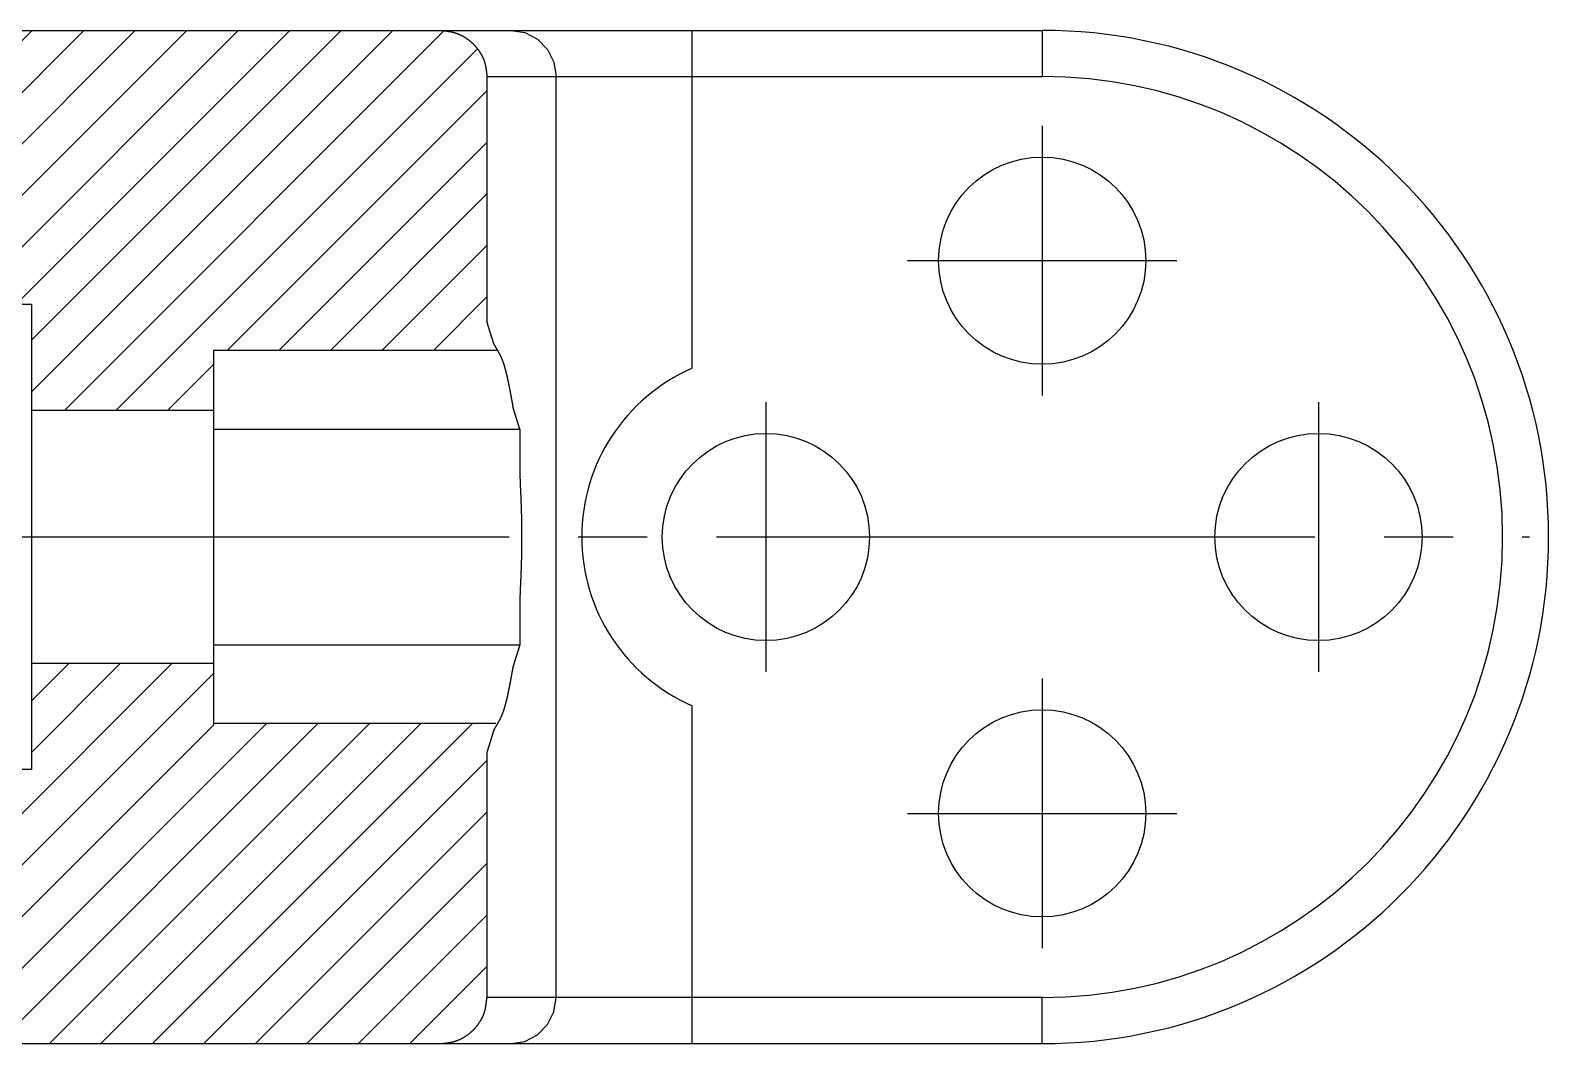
# Model space of a CAD drawing. Extents: x -21 to 142, y 71 to 261.
# Drawn here: x 101.56 to 134.54, y 211.1 to 233.1 of the extents above; entities that cross this region are included whole.
import ezdxf

# ---------------------------------------------------------------- set-up
doc = ezdxf.new("R2010")
doc.units = 0
doc.linetypes.add('CENTER', pattern=[17.5, 13, -1.5, 1.5, -1.5])
doc.layers.get('0').update_dxf_attribs({"linetype": 'CONTINUOUS'})
doc.layers.add('CENTER', color=1, linetype='CENTER')

msp = doc.modelspace()

# ---------------------------------------------------------------- linework, layer by layer
at = {"color": 3, "linetype": 'CONTINUOUS'}
for p, q in [((101.606, 233.102), (99.539, 231.035)), ((102.724, 233.102), (99.539, 229.916)), ((103.843, 233.102), (99.539, 228.798)), ((104.961, 233.102), (99.539, 227.679)), ((106.08, 233.102), (100.13, 227.152)), ((107.199, 233.102), (101.249, 227.152)), ((108.317, 233.102), (101.589, 226.373)), ((109.436, 233.102), (101.589, 225.255)), ((110.542, 233.089), (102.304, 224.852)), ((111.272, 232.701), (103.423, 224.852)), ((111.478, 231.789), (105.841, 226.152)), ((111.478, 230.67), (106.96, 226.152)), ((111.478, 229.551), (108.079, 226.152)), ((111.478, 228.433), (109.197, 226.152)), ((111.478, 227.314), (110.316, 226.152)), ((105.539, 225.849), (104.541, 224.852)), ((104.634, 219.352), (99.539, 214.256)), ((102.397, 219.352), (101.589, 218.543)), ((103.516, 219.352), (101.589, 217.425)), ((105.539, 219.138), (99.539, 213.138)), ((105.539, 218.019), (99.539, 212.019)), ((106.69, 218.052), (99.74, 211.102)), ((107.809, 218.052), (100.859, 211.102)), ((108.927, 218.052), (101.977, 211.102)), ((110.046, 218.052), (103.096, 211.102)), ((111.164, 218.052), (104.214, 211.102)), ((111.478, 217.247), (105.333, 211.102)), ((111.478, 216.129), (106.452, 211.102)), ((111.478, 215.01), (107.57, 211.102)), ((111.478, 213.891), (108.689, 211.102)), ((111.478, 212.773), (109.807, 211.102))]:
    msp.add_line(p, q, dxfattribs=at)
at = {"color": 7, "linetype": 'CONTINUOUS'}
for p, q in [((99.539, 233.102), (123.539, 233.102)), ((115.935, 225.766), (115.935, 233.102)), ((123.539, 233.102), (123.539, 232.102)), ((111.478, 232.102), (123.539, 232.102)), ((111.478, 232.102), (111.478, 226.778)), ((112.981, 212.102), (112.981, 232.102)), ((101.589, 227.152), (99.539, 227.152)), ((101.589, 227.152), (101.589, 217.052)), ((111.626, 226.294), (111.478, 226.778)), ((105.539, 226.152), (105.539, 218.019)), ((111.711, 226.152), (105.539, 226.152)), ((112.192, 224.44), (112.044, 224.925)), ((105.539, 224.852), (101.589, 224.852)), ((105.539, 224.44), (112.192, 224.44)), ((112.192, 224.44), (112.192, 223.471)), ((112.192, 220.733), (112.192, 219.764)), ((105.539, 219.764), (112.192, 219.764)), ((112.192, 219.764), (112.044, 219.279)), ((105.539, 219.352), (101.589, 219.352)), ((115.935, 211.102), (115.935, 218.437)), ((111.67, 218.052), (105.539, 218.052)), ((111.626, 217.91), (111.478, 217.425)), ((111.478, 217.425), (111.478, 212.102)), ((101.589, 217.052), (99.539, 217.052)), ((123.539, 212.102), (111.478, 212.102)), ((123.539, 211.102), (123.539, 212.102)), ((99.539, 211.102), (123.539, 211.102))]:
    msp.add_line(p, q, dxfattribs=at)
for points in [[(111.996, 233.102), (112.3, 233.053), (112.575, 232.911), (112.793, 232.69), (112.932, 232.411), (112.981, 232.102)], [(111.996, 211.102), (112.3, 211.151), (112.575, 211.293), (112.793, 211.514), (112.932, 211.793), (112.981, 212.102)]]:
    msp.add_lwpolyline(points, dxfattribs=at)
at = {"color": 7}
for points in [[(110.463, 233.102, 0), (110.469, 233.101, 0), (110.475, 233.101, 0), (110.481, 233.1, 0), (110.488, 233.1, 0), (110.494, 233.099, 0), (110.5, 233.099, 0), (110.506, 233.098, 0), (110.512, 233.097, 0), (110.519, 233.097, 0), (110.525, 233.096, 0), (110.531, 233.096, 0), (110.537, 233.095, 0), (110.543, 233.094, 0), (110.55, 233.094, 0), (110.556, 233.093, 0), (110.562, 233.092, 0), (110.568, 233.092, 0), (110.574, 233.091, 0), (110.58, 233.09, 0), (110.587, 233.089, 0), (110.593, 233.089, 0), (110.599, 233.088, 0), (110.605, 233.087, 0), (110.611, 233.086, 0), (110.617, 233.086, 0), (110.623, 233.085, 0), (110.63, 233.084, 0), (110.636, 233.083, 0), (110.642, 233.082, 0), (110.648, 233.081, 0), (110.654, 233.08, 0), (110.66, 233.079, 0), (110.666, 233.078, 0), (110.672, 233.077, 0), (110.678, 233.076, 0), (110.684, 233.075, 0), (110.69, 233.074, 0), (110.697, 233.072, 0), (110.703, 233.071, 0), (110.709, 233.07, 0), (110.715, 233.069, 0), (110.721, 233.067, 0), (110.727, 233.066, 0), (110.733, 233.065, 0), (110.739, 233.063, 0), (110.745, 233.062, 0), (110.751, 233.06, 0), (110.757, 233.059, 0), (110.762, 233.057, 0), (110.768, 233.055, 0), (110.774, 233.054, 0), (110.78, 233.052, 0), (110.786, 233.05, 0), (110.792, 233.048, 0), (110.798, 233.046, 0), (110.804, 233.044, 0), (110.81, 233.042, 0), (110.816, 233.04, 0), (110.821, 233.038, 0), (110.827, 233.036, 0), (110.833, 233.034, 0), (110.839, 233.032, 0), (110.845, 233.03, 0), (110.85, 233.027, 0), (110.856, 233.025, 0), (110.862, 233.023, 0), (110.867, 233.02, 0), (110.873, 233.018, 0), (110.879, 233.015, 0), (110.885, 233.013, 0), (110.89, 233.01, 0), (110.896, 233.008, 0), (110.901, 233.005, 0), (110.907, 233.002, 0), (110.913, 233, 0), (110.918, 232.997, 0), (110.924, 232.994, 0), (110.929, 232.991, 0), (110.935, 232.988, 0), (110.94, 232.986, 0), (110.946, 232.983, 0), (110.951, 232.98, 0), (110.957, 232.977, 0), (110.962, 232.974, 0), (110.968, 232.971, 0), (110.973, 232.967, 0), (110.978, 232.964, 0), (110.984, 232.961, 0), (110.989, 232.958, 0), (110.994, 232.955, 0), (111, 232.951, 0), (111.005, 232.948, 0), (111.01, 232.945, 0), (111.015, 232.941, 0), (111.021, 232.938, 0), (111.026, 232.934, 0), (111.031, 232.931, 0), (111.036, 232.927, 0), (111.041, 232.924, 0), (111.046, 232.92, 0), (111.052, 232.917, 0), (111.057, 232.913, 0), (111.062, 232.909, 0), (111.067, 232.906, 0), (111.072, 232.902, 0), (111.077, 232.898, 0), (111.082, 232.895, 0), (111.086, 232.891, 0), (111.091, 232.887, 0), (111.096, 232.883, 0), (111.101, 232.879, 0), (111.106, 232.875, 0), (111.111, 232.871, 0), (111.116, 232.867, 0), (111.12, 232.863, 0), (111.125, 232.859, 0), (111.13, 232.855, 0), (111.134, 232.851, 0), (111.139, 232.847, 0), (111.144, 232.843, 0), (111.148, 232.839, 0), (111.153, 232.835, 0), (111.157, 232.831, 0), (111.162, 232.826, 0), (111.166, 232.822, 0), (111.171, 232.818, 0), (111.175, 232.814, 0), (111.18, 232.809, 0), (111.184, 232.805, 0), (111.189, 232.8, 0), (111.193, 232.796, 0), (111.197, 232.792, 0), (111.202, 232.787, 0), (111.206, 232.783, 0), (111.21, 232.778, 0), (111.214, 232.774, 0), (111.219, 232.769, 0), (111.223, 232.764, 0), (111.227, 232.76, 0), (111.231, 232.755, 0), (111.235, 232.751, 0), (111.239, 232.746, 0), (111.243, 232.741, 0), (111.247, 232.736, 0), (111.251, 232.732, 0), (111.255, 232.727, 0), (111.259, 232.722, 0), (111.263, 232.717, 0), (111.267, 232.712, 0), (111.271, 232.707, 0), (111.274, 232.703, 0), (111.278, 232.698, 0), (111.282, 232.693, 0), (111.286, 232.688, 0), (111.289, 232.683, 0), (111.293, 232.678, 0), (111.297, 232.673, 0), (111.3, 232.668, 0), (111.304, 232.662, 0), (111.307, 232.657, 0), (111.311, 232.652, 0), (111.314, 232.647, 0), (111.318, 232.642, 0), (111.321, 232.637, 0), (111.325, 232.631, 0), (111.328, 232.626, 0), (111.331, 232.621, 0), (111.335, 232.616, 0), (111.338, 232.61, 0), (111.341, 232.605, 0), (111.344, 232.6, 0), (111.348, 232.594, 0), (111.351, 232.589, 0), (111.354, 232.583, 0), (111.357, 232.578, 0), (111.36, 232.572, 0), (111.363, 232.567, 0), (111.366, 232.562, 0), (111.369, 232.556, 0), (111.372, 232.55, 0), (111.374, 232.545, 0), (111.377, 232.539, 0), (111.38, 232.534, 0), (111.383, 232.528, 0), (111.385, 232.523, 0), (111.388, 232.517, 0), (111.39, 232.511, 0), (111.393, 232.506, 0), (111.396, 232.5, 0), (111.398, 232.494, 0), (111.4, 232.489, 0), (111.403, 232.483, 0), (111.405, 232.477, 0), (111.407, 232.471, 0), (111.41, 232.466, 0), (111.412, 232.46, 0), (111.414, 232.454, 0), (111.416, 232.448, 0), (111.418, 232.442, 0), (111.42, 232.437, 0), (111.422, 232.431, 0), (111.424, 232.425, 0), (111.426, 232.419, 0), (111.428, 232.413, 0), (111.43, 232.407, 0), (111.431, 232.401, 0), (111.433, 232.395, 0), (111.435, 232.389, 0), (111.436, 232.383, 0), (111.438, 232.378, 0), (111.439, 232.372, 0), (111.441, 232.366, 0), (111.442, 232.36, 0), (111.444, 232.354, 0), (111.445, 232.348, 0), (111.446, 232.342, 0), (111.448, 232.336, 0), (111.449, 232.33, 0), (111.45, 232.323, 0), (111.451, 232.317, 0), (111.452, 232.311, 0), (111.454, 232.305, 0), (111.455, 232.299, 0), (111.456, 232.293, 0), (111.457, 232.287, 0), (111.458, 232.281, 0), (111.459, 232.275, 0), (111.46, 232.269, 0), (111.46, 232.263, 0), (111.461, 232.256, 0), (111.462, 232.25, 0), (111.463, 232.244, 0), (111.464, 232.238, 0), (111.465, 232.232, 0), (111.465, 232.226, 0), (111.466, 232.22, 0), (111.467, 232.213, 0), (111.468, 232.207, 0), (111.468, 232.201, 0), (111.469, 232.195, 0), (111.47, 232.189, 0), (111.47, 232.183, 0), (111.471, 232.176, 0), (111.472, 232.17, 0), (111.472, 232.164, 0), (111.473, 232.158, 0), (111.474, 232.152, 0), (111.474, 232.145, 0), (111.475, 232.139, 0), (111.475, 232.133, 0), (111.476, 232.127, 0), (111.476, 232.121, 0), (111.477, 232.114, 0), (111.478, 232.108, 0), (111.478, 232.102, 0)], [(111.626, 226.294, 0), (111.63, 226.287, 0), (111.634, 226.281, 0), (111.638, 226.274, 0), (111.642, 226.268, 0), (111.646, 226.261, 0), (111.65, 226.255, 0), (111.654, 226.248, 0), (111.658, 226.242, 0), (111.662, 226.235, 0), (111.666, 226.229, 0), (111.669, 226.222, 0), (111.673, 226.216, 0), (111.677, 226.209, 0), (111.681, 226.203, 0), (111.685, 226.196, 0), (111.689, 226.19, 0), (111.693, 226.183, 0), (111.696, 226.177, 0), (111.7, 226.17, 0), (111.704, 226.164, 0), (111.708, 226.157, 0), (111.712, 226.151, 0), (111.715, 226.144, 0), (111.719, 226.137, 0), (111.723, 226.131, 0), (111.726, 226.124, 0), (111.73, 226.118, 0), (111.733, 226.111, 0), (111.737, 226.104, 0), (111.741, 226.098, 0), (111.744, 226.091, 0), (111.748, 226.084, 0), (111.751, 226.078, 0), (111.755, 226.071, 0), (111.758, 226.064, 0), (111.761, 226.057, 0), (111.765, 226.051, 0), (111.768, 226.044, 0), (111.771, 226.037, 0), (111.774, 226.03, 0), (111.778, 226.024, 0), (111.781, 226.017, 0), (111.784, 226.01, 0), (111.787, 226.003, 0), (111.79, 225.996, 0), (111.793, 225.989, 0), (111.796, 225.982, 0), (111.799, 225.975, 0), (111.802, 225.969, 0), (111.805, 225.962, 0), (111.807, 225.955, 0), (111.81, 225.948, 0), (111.813, 225.941, 0), (111.816, 225.934, 0), (111.818, 225.927, 0), (111.821, 225.919, 0), (111.824, 225.912, 0), (111.826, 225.905, 0), (111.829, 225.898, 0), (111.831, 225.891, 0), (111.834, 225.884, 0), (111.836, 225.877, 0), (111.839, 225.87, 0), (111.841, 225.863, 0), (111.844, 225.855, 0), (111.846, 225.848, 0), (111.848, 225.841, 0), (111.851, 225.834, 0), (111.853, 225.827, 0), (111.855, 225.819, 0), (111.857, 225.812, 0), (111.859, 225.805, 0), (111.862, 225.798, 0), (111.864, 225.791, 0), (111.866, 225.783, 0), (111.868, 225.776, 0), (111.87, 225.769, 0), (111.872, 225.761, 0), (111.874, 225.754, 0), (111.876, 225.747, 0), (111.878, 225.739, 0), (111.88, 225.732, 0), (111.882, 225.725, 0), (111.884, 225.718, 0), (111.886, 225.71, 0), (111.888, 225.703, 0), (111.89, 225.695, 0), (111.892, 225.688, 0), (111.893, 225.681, 0), (111.895, 225.673, 0), (111.897, 225.666, 0), (111.899, 225.659, 0), (111.901, 225.651, 0), (111.902, 225.644, 0), (111.904, 225.636, 0), (111.906, 225.629, 0), (111.908, 225.622, 0), (111.909, 225.614, 0), (111.911, 225.607, 0), (111.913, 225.599, 0), (111.914, 225.592, 0), (111.916, 225.585, 0), (111.918, 225.577, 0), (111.919, 225.57, 0), (111.921, 225.562, 0), (111.923, 225.555, 0), (111.924, 225.548, 0), (111.926, 225.54, 0), (111.928, 225.533, 0), (111.929, 225.525, 0), (111.931, 225.518, 0), (111.932, 225.511, 0), (111.934, 225.503, 0), (111.936, 225.496, 0), (111.937, 225.488, 0), (111.939, 225.481, 0), (111.94, 225.474, 0), (111.942, 225.466, 0), (111.943, 225.459, 0), (111.945, 225.451, 0), (111.946, 225.444, 0), (111.948, 225.436, 0), (111.949, 225.429, 0), (111.951, 225.422, 0), (111.953, 225.414, 0), (111.954, 225.407, 0), (111.956, 225.399, 0), (111.957, 225.392, 0), (111.959, 225.385, 0), (111.96, 225.377, 0), (111.962, 225.37, 0), (111.963, 225.362, 0), (111.964, 225.355, 0), (111.966, 225.348, 0), (111.967, 225.34, 0), (111.969, 225.333, 0), (111.97, 225.325, 0), (111.972, 225.318, 0), (111.973, 225.31, 0), (111.975, 225.303, 0), (111.976, 225.296, 0), (111.978, 225.288, 0), (111.979, 225.281, 0), (111.98, 225.273, 0), (111.982, 225.266, 0), (111.983, 225.259, 0), (111.985, 225.251, 0), (111.986, 225.244, 0), (111.987, 225.236, 0), (111.989, 225.229, 0), (111.99, 225.222, 0), (111.992, 225.214, 0), (111.993, 225.207, 0), (111.994, 225.199, 0), (111.996, 225.192, 0), (111.997, 225.184, 0), (111.999, 225.177, 0), (112, 225.17, 0), (112.001, 225.162, 0), (112.003, 225.155, 0), (112.004, 225.147, 0), (112.005, 225.14, 0), (112.007, 225.133, 0), (112.008, 225.125, 0), (112.009, 225.118, 0), (112.011, 225.11, 0), (112.012, 225.103, 0), (112.014, 225.096, 0), (112.015, 225.088, 0), (112.016, 225.081, 0), (112.018, 225.073, 0), (112.019, 225.066, 0), (112.02, 225.058, 0), (112.022, 225.051, 0), (112.023, 225.044, 0), (112.024, 225.036, 0), (112.026, 225.029, 0), (112.027, 225.021, 0), (112.028, 225.014, 0), (112.03, 225.007, 0), (112.031, 224.999, 0), (112.032, 224.992, 0), (112.034, 224.984, 0), (112.035, 224.977, 0), (112.036, 224.969, 0), (112.038, 224.962, 0), (112.039, 224.955, 0), (112.04, 224.947, 0), (112.042, 224.94, 0), (112.043, 224.932, 0), (112.044, 224.925, 0)], [(112.192, 223.471, 0), (112.193, 223.456, 0), (112.194, 223.442, 0), (112.194, 223.428, 0), (112.195, 223.413, 0), (112.196, 223.399, 0), (112.196, 223.385, 0), (112.197, 223.37, 0), (112.198, 223.356, 0), (112.198, 223.342, 0), (112.199, 223.327, 0), (112.2, 223.313, 0), (112.2, 223.299, 0), (112.201, 223.284, 0), (112.202, 223.27, 0), (112.202, 223.256, 0), (112.203, 223.241, 0), (112.204, 223.227, 0), (112.204, 223.213, 0), (112.205, 223.198, 0), (112.205, 223.184, 0), (112.206, 223.17, 0), (112.207, 223.155, 0), (112.207, 223.141, 0), (112.208, 223.127, 0), (112.209, 223.112, 0), (112.209, 223.098, 0), (112.21, 223.084, 0), (112.21, 223.069, 0), (112.211, 223.055, 0), (112.212, 223.041, 0), (112.212, 223.026, 0), (112.213, 223.012, 0), (112.213, 222.998, 0), (112.214, 222.983, 0), (112.214, 222.969, 0), (112.215, 222.955, 0), (112.216, 222.941, 0), (112.216, 222.926, 0), (112.217, 222.912, 0), (112.217, 222.898, 0), (112.218, 222.883, 0), (112.218, 222.869, 0), (112.219, 222.855, 0), (112.219, 222.84, 0), (112.22, 222.826, 0), (112.22, 222.812, 0), (112.221, 222.797, 0), (112.221, 222.783, 0), (112.222, 222.769, 0), (112.222, 222.754, 0), (112.223, 222.74, 0), (112.223, 222.726, 0), (112.224, 222.711, 0), (112.224, 222.697, 0), (112.224, 222.683, 0), (112.225, 222.668, 0), (112.225, 222.654, 0), (112.226, 222.64, 0), (112.226, 222.625, 0), (112.226, 222.611, 0), (112.227, 222.597, 0), (112.227, 222.582, 0), (112.227, 222.568, 0), (112.228, 222.554, 0), (112.228, 222.539, 0), (112.228, 222.525, 0), (112.229, 222.511, 0), (112.229, 222.496, 0), (112.229, 222.482, 0), (112.23, 222.468, 0), (112.23, 222.453, 0), (112.23, 222.439, 0), (112.23, 222.425, 0), (112.231, 222.41, 0), (112.231, 222.396, 0), (112.231, 222.382, 0), (112.231, 222.367, 0), (112.231, 222.353, 0), (112.232, 222.339, 0), (112.232, 222.324, 0), (112.232, 222.31, 0), (112.232, 222.296, 0), (112.232, 222.281, 0), (112.232, 222.267, 0), (112.232, 222.252, 0), (112.233, 222.238, 0), (112.233, 222.224, 0), (112.233, 222.209, 0), (112.233, 222.195, 0), (112.233, 222.181, 0), (112.233, 222.166, 0), (112.233, 222.152, 0), (112.233, 222.138, 0), (112.233, 222.123, 0), (112.233, 222.109, 0), (112.233, 222.095, 0), (112.233, 222.08, 0), (112.233, 222.066, 0), (112.233, 222.052, 0), (112.233, 222.037, 0), (112.233, 222.023, 0), (112.233, 222.009, 0), (112.233, 221.994, 0), (112.233, 221.98, 0), (112.233, 221.966, 0), (112.232, 221.951, 0), (112.232, 221.937, 0), (112.232, 221.923, 0), (112.232, 221.908, 0), (112.232, 221.894, 0), (112.232, 221.88, 0), (112.232, 221.865, 0), (112.231, 221.851, 0), (112.231, 221.837, 0), (112.231, 221.822, 0), (112.231, 221.808, 0), (112.231, 221.794, 0), (112.23, 221.779, 0), (112.23, 221.765, 0), (112.23, 221.751, 0), (112.23, 221.736, 0), (112.229, 221.722, 0), (112.229, 221.708, 0), (112.229, 221.693, 0), (112.228, 221.679, 0), (112.228, 221.665, 0), (112.228, 221.65, 0), (112.227, 221.636, 0), (112.227, 221.622, 0), (112.227, 221.607, 0), (112.226, 221.593, 0), (112.226, 221.579, 0), (112.226, 221.564, 0), (112.225, 221.55, 0), (112.225, 221.536, 0), (112.224, 221.521, 0), (112.224, 221.507, 0), (112.224, 221.493, 0), (112.223, 221.478, 0), (112.223, 221.464, 0), (112.222, 221.45, 0), (112.222, 221.435, 0), (112.221, 221.421, 0), (112.221, 221.407, 0), (112.22, 221.392, 0), (112.22, 221.378, 0), (112.219, 221.364, 0), (112.219, 221.349, 0), (112.218, 221.335, 0), (112.218, 221.321, 0), (112.217, 221.306, 0), (112.217, 221.292, 0), (112.216, 221.278, 0), (112.216, 221.263, 0), (112.215, 221.249, 0), (112.214, 221.235, 0), (112.214, 221.22, 0), (112.213, 221.206, 0), (112.213, 221.192, 0), (112.212, 221.177, 0), (112.212, 221.163, 0), (112.211, 221.149, 0), (112.21, 221.134, 0), (112.21, 221.12, 0), (112.209, 221.106, 0), (112.209, 221.091, 0), (112.208, 221.077, 0), (112.207, 221.063, 0), (112.207, 221.048, 0), (112.206, 221.034, 0), (112.205, 221.02, 0), (112.205, 221.005, 0), (112.204, 220.991, 0), (112.204, 220.977, 0), (112.203, 220.962, 0), (112.202, 220.948, 0), (112.202, 220.934, 0), (112.201, 220.92, 0), (112.2, 220.905, 0), (112.2, 220.891, 0), (112.199, 220.877, 0), (112.198, 220.862, 0), (112.198, 220.848, 0), (112.197, 220.834, 0), (112.196, 220.819, 0), (112.196, 220.805, 0), (112.195, 220.791, 0), (112.194, 220.776, 0), (112.194, 220.762, 0), (112.193, 220.748, 0), (112.192, 220.733, 0)], [(112.044, 219.279, 0), (112.043, 219.271, 0), (112.042, 219.264, 0), (112.04, 219.257, 0), (112.039, 219.249, 0), (112.038, 219.242, 0), (112.036, 219.234, 0), (112.035, 219.227, 0), (112.034, 219.22, 0), (112.032, 219.212, 0), (112.031, 219.205, 0), (112.03, 219.197, 0), (112.028, 219.19, 0), (112.027, 219.182, 0), (112.026, 219.175, 0), (112.024, 219.168, 0), (112.023, 219.16, 0), (112.022, 219.153, 0), (112.02, 219.145, 0), (112.019, 219.138, 0), (112.018, 219.131, 0), (112.016, 219.123, 0), (112.015, 219.116, 0), (112.014, 219.108, 0), (112.012, 219.101, 0), (112.011, 219.093, 0), (112.009, 219.086, 0), (112.008, 219.079, 0), (112.007, 219.071, 0), (112.005, 219.064, 0), (112.004, 219.056, 0), (112.003, 219.049, 0), (112.001, 219.042, 0), (112, 219.034, 0), (111.999, 219.027, 0), (111.997, 219.019, 0), (111.996, 219.012, 0), (111.994, 219.005, 0), (111.993, 218.997, 0), (111.992, 218.99, 0), (111.99, 218.982, 0), (111.989, 218.975, 0), (111.987, 218.967, 0), (111.986, 218.96, 0), (111.985, 218.953, 0), (111.983, 218.945, 0), (111.982, 218.938, 0), (111.98, 218.93, 0), (111.979, 218.923, 0), (111.978, 218.916, 0), (111.976, 218.908, 0), (111.975, 218.901, 0), (111.973, 218.893, 0), (111.972, 218.886, 0), (111.97, 218.879, 0), (111.969, 218.871, 0), (111.967, 218.864, 0), (111.966, 218.856, 0), (111.964, 218.849, 0), (111.963, 218.841, 0), (111.962, 218.834, 0), (111.96, 218.827, 0), (111.959, 218.819, 0), (111.957, 218.812, 0), (111.956, 218.804, 0), (111.954, 218.797, 0), (111.953, 218.79, 0), (111.951, 218.782, 0), (111.949, 218.775, 0), (111.948, 218.767, 0), (111.946, 218.76, 0), (111.945, 218.753, 0), (111.943, 218.745, 0), (111.942, 218.738, 0), (111.94, 218.73, 0), (111.939, 218.723, 0), (111.937, 218.715, 0), (111.936, 218.708, 0), (111.934, 218.701, 0), (111.932, 218.693, 0), (111.931, 218.686, 0), (111.929, 218.678, 0), (111.928, 218.671, 0), (111.926, 218.664, 0), (111.924, 218.656, 0), (111.923, 218.649, 0), (111.921, 218.641, 0), (111.919, 218.634, 0), (111.918, 218.627, 0), (111.916, 218.619, 0), (111.914, 218.612, 0), (111.913, 218.604, 0), (111.911, 218.597, 0), (111.909, 218.59, 0), (111.908, 218.582, 0), (111.906, 218.575, 0), (111.904, 218.567, 0), (111.902, 218.56, 0), (111.901, 218.553, 0), (111.899, 218.545, 0), (111.897, 218.538, 0), (111.895, 218.53, 0), (111.893, 218.523, 0), (111.892, 218.516, 0), (111.89, 218.508, 0), (111.888, 218.501, 0), (111.886, 218.494, 0), (111.884, 218.486, 0), (111.882, 218.479, 0), (111.88, 218.472, 0), (111.878, 218.464, 0), (111.876, 218.457, 0), (111.874, 218.45, 0), (111.872, 218.442, 0), (111.87, 218.435, 0), (111.868, 218.428, 0), (111.866, 218.421, 0), (111.864, 218.413, 0), (111.862, 218.406, 0), (111.859, 218.399, 0), (111.857, 218.392, 0), (111.855, 218.384, 0), (111.853, 218.377, 0), (111.851, 218.37, 0), (111.848, 218.363, 0), (111.846, 218.356, 0), (111.844, 218.348, 0), (111.841, 218.341, 0), (111.839, 218.334, 0), (111.836, 218.327, 0), (111.834, 218.32, 0), (111.831, 218.313, 0), (111.829, 218.306, 0), (111.826, 218.298, 0), (111.824, 218.291, 0), (111.821, 218.284, 0), (111.818, 218.277, 0), (111.816, 218.27, 0), (111.813, 218.263, 0), (111.81, 218.256, 0), (111.807, 218.249, 0), (111.805, 218.242, 0), (111.802, 218.235, 0), (111.799, 218.228, 0), (111.796, 218.221, 0), (111.793, 218.215, 0), (111.79, 218.208, 0), (111.787, 218.201, 0), (111.784, 218.194, 0), (111.781, 218.187, 0), (111.778, 218.18, 0), (111.774, 218.173, 0), (111.771, 218.167, 0), (111.768, 218.16, 0), (111.765, 218.153, 0), (111.761, 218.146, 0), (111.758, 218.14, 0), (111.755, 218.133, 0), (111.751, 218.126, 0), (111.748, 218.12, 0), (111.744, 218.113, 0), (111.741, 218.106, 0), (111.737, 218.1, 0), (111.733, 218.093, 0), (111.73, 218.086, 0), (111.726, 218.08, 0), (111.723, 218.073, 0), (111.719, 218.066, 0), (111.715, 218.06, 0), (111.712, 218.053, 0), (111.708, 218.047, 0), (111.704, 218.04, 0), (111.7, 218.034, 0), (111.696, 218.027, 0), (111.693, 218.021, 0), (111.689, 218.014, 0), (111.685, 218.007, 0), (111.681, 218.001, 0), (111.677, 217.994, 0), (111.673, 217.988, 0), (111.669, 217.981, 0), (111.666, 217.975, 0), (111.662, 217.968, 0), (111.658, 217.962, 0), (111.654, 217.956, 0), (111.65, 217.949, 0), (111.646, 217.943, 0), (111.642, 217.936, 0), (111.638, 217.93, 0), (111.634, 217.923, 0), (111.63, 217.917, 0), (111.626, 217.91, 0)], [(110.463, 211.102, 0), (110.469, 211.102, 0), (110.475, 211.103, 0), (110.481, 211.104, 0), (110.488, 211.104, 0), (110.494, 211.105, 0), (110.5, 211.105, 0), (110.506, 211.106, 0), (110.512, 211.106, 0), (110.519, 211.107, 0), (110.525, 211.108, 0), (110.531, 211.108, 0), (110.537, 211.109, 0), (110.543, 211.11, 0), (110.55, 211.11, 0), (110.556, 211.111, 0), (110.562, 211.112, 0), (110.568, 211.112, 0), (110.574, 211.113, 0), (110.58, 211.114, 0), (110.587, 211.114, 0), (110.593, 211.115, 0), (110.599, 211.116, 0), (110.605, 211.117, 0), (110.611, 211.117, 0), (110.617, 211.118, 0), (110.623, 211.119, 0), (110.63, 211.12, 0), (110.636, 211.121, 0), (110.642, 211.122, 0), (110.648, 211.123, 0), (110.654, 211.124, 0), (110.66, 211.125, 0), (110.666, 211.126, 0), (110.672, 211.127, 0), (110.678, 211.128, 0), (110.684, 211.129, 0), (110.69, 211.13, 0), (110.697, 211.131, 0), (110.703, 211.133, 0), (110.709, 211.134, 0), (110.715, 211.135, 0), (110.721, 211.137, 0), (110.727, 211.138, 0), (110.733, 211.139, 0), (110.739, 211.141, 0), (110.745, 211.142, 0), (110.751, 211.144, 0), (110.757, 211.145, 0), (110.762, 211.147, 0), (110.768, 211.149, 0), (110.774, 211.15, 0), (110.78, 211.152, 0), (110.786, 211.154, 0), (110.792, 211.156, 0), (110.798, 211.158, 0), (110.804, 211.159, 0), (110.81, 211.161, 0), (110.816, 211.163, 0), (110.821, 211.166, 0), (110.827, 211.168, 0), (110.833, 211.17, 0), (110.839, 211.172, 0), (110.845, 211.174, 0), (110.85, 211.176, 0), (110.856, 211.179, 0), (110.862, 211.181, 0), (110.867, 211.184, 0), (110.873, 211.186, 0), (110.879, 211.188, 0), (110.885, 211.191, 0), (110.89, 211.194, 0), (110.896, 211.196, 0), (110.901, 211.199, 0), (110.907, 211.201, 0), (110.913, 211.204, 0), (110.918, 211.207, 0), (110.924, 211.21, 0), (110.929, 211.213, 0), (110.935, 211.215, 0), (110.94, 211.218, 0), (110.946, 211.221, 0), (110.951, 211.224, 0), (110.957, 211.227, 0), (110.962, 211.23, 0), (110.968, 211.233, 0), (110.973, 211.236, 0), (110.978, 211.24, 0), (110.984, 211.243, 0), (110.989, 211.246, 0), (110.994, 211.249, 0), (111, 211.253, 0), (111.005, 211.256, 0), (111.01, 211.259, 0), (111.015, 211.263, 0), (111.021, 211.266, 0), (111.026, 211.269, 0), (111.031, 211.273, 0), (111.036, 211.276, 0), (111.041, 211.28, 0), (111.046, 211.283, 0), (111.052, 211.287, 0), (111.057, 211.291, 0), (111.062, 211.294, 0), (111.067, 211.298, 0), (111.072, 211.302, 0), (111.077, 211.305, 0), (111.082, 211.309, 0), (111.086, 211.313, 0), (111.091, 211.317, 0), (111.096, 211.321, 0), (111.101, 211.325, 0), (111.106, 211.328, 0), (111.111, 211.332, 0), (111.116, 211.336, 0), (111.12, 211.34, 0), (111.125, 211.344, 0), (111.13, 211.348, 0), (111.134, 211.352, 0), (111.139, 211.357, 0), (111.144, 211.361, 0), (111.148, 211.365, 0), (111.153, 211.369, 0), (111.157, 211.373, 0), (111.162, 211.377, 0), (111.166, 211.382, 0), (111.171, 211.386, 0), (111.175, 211.39, 0), (111.18, 211.395, 0), (111.184, 211.399, 0), (111.189, 211.403, 0), (111.193, 211.408, 0), (111.197, 211.412, 0), (111.202, 211.417, 0), (111.206, 211.421, 0), (111.21, 211.426, 0), (111.214, 211.43, 0), (111.219, 211.435, 0), (111.223, 211.439, 0), (111.227, 211.444, 0), (111.231, 211.449, 0), (111.235, 211.453, 0), (111.239, 211.458, 0), (111.243, 211.463, 0), (111.247, 211.467, 0), (111.251, 211.472, 0), (111.255, 211.477, 0), (111.259, 211.482, 0), (111.263, 211.487, 0), (111.267, 211.491, 0), (111.271, 211.496, 0), (111.274, 211.501, 0), (111.278, 211.506, 0), (111.282, 211.511, 0), (111.286, 211.516, 0), (111.289, 211.521, 0), (111.293, 211.526, 0), (111.297, 211.531, 0), (111.3, 211.536, 0), (111.304, 211.541, 0), (111.307, 211.547, 0), (111.311, 211.552, 0), (111.314, 211.557, 0), (111.318, 211.562, 0), (111.321, 211.567, 0), (111.325, 211.572, 0), (111.328, 211.578, 0), (111.331, 211.583, 0), (111.335, 211.588, 0), (111.338, 211.594, 0), (111.341, 211.599, 0), (111.344, 211.604, 0), (111.348, 211.61, 0), (111.351, 211.615, 0), (111.354, 211.62, 0), (111.357, 211.626, 0), (111.36, 211.631, 0), (111.363, 211.637, 0), (111.366, 211.642, 0), (111.369, 211.648, 0), (111.372, 211.653, 0), (111.374, 211.659, 0), (111.377, 211.664, 0), (111.38, 211.67, 0), (111.383, 211.676, 0), (111.385, 211.681, 0), (111.388, 211.687, 0), (111.39, 211.692, 0), (111.393, 211.698, 0), (111.396, 211.704, 0), (111.398, 211.71, 0), (111.4, 211.715, 0), (111.403, 211.721, 0), (111.405, 211.727, 0), (111.407, 211.732, 0), (111.41, 211.738, 0), (111.412, 211.744, 0), (111.414, 211.75, 0), (111.416, 211.756, 0), (111.418, 211.761, 0), (111.42, 211.767, 0), (111.422, 211.773, 0), (111.424, 211.779, 0), (111.426, 211.785, 0), (111.428, 211.791, 0), (111.43, 211.797, 0), (111.431, 211.803, 0), (111.433, 211.808, 0), (111.435, 211.814, 0), (111.436, 211.82, 0), (111.438, 211.826, 0), (111.439, 211.832, 0), (111.441, 211.838, 0), (111.442, 211.844, 0), (111.444, 211.85, 0), (111.445, 211.856, 0), (111.446, 211.862, 0), (111.448, 211.868, 0), (111.449, 211.874, 0), (111.45, 211.88, 0), (111.451, 211.886, 0), (111.452, 211.892, 0), (111.454, 211.899, 0), (111.455, 211.905, 0), (111.456, 211.911, 0), (111.457, 211.917, 0), (111.458, 211.923, 0), (111.459, 211.929, 0), (111.46, 211.935, 0), (111.46, 211.941, 0), (111.461, 211.947, 0), (111.462, 211.954, 0), (111.463, 211.96, 0), (111.464, 211.966, 0), (111.465, 211.972, 0), (111.465, 211.978, 0), (111.466, 211.984, 0), (111.467, 211.99, 0), (111.468, 211.997, 0), (111.468, 212.003, 0), (111.469, 212.009, 0), (111.47, 212.015, 0), (111.47, 212.021, 0), (111.471, 212.028, 0), (111.472, 212.034, 0), (111.472, 212.04, 0), (111.473, 212.046, 0), (111.474, 212.052, 0), (111.474, 212.058, 0), (111.475, 212.065, 0), (111.475, 212.071, 0), (111.476, 212.077, 0), (111.476, 212.083, 0), (111.477, 212.09, 0), (111.478, 212.096, 0), (111.478, 212.102, 0)]]:
    msp.add_polyline3d(points, dxfattribs=at)
at = {"color": 7, "linetype": 'CONTINUOUS'}
for centre in [(123.539, 228.102), (117.539, 222.102), (129.539, 222.102), (123.539, 216.102)]:
    msp.add_circle(centre, 2.25, dxfattribs=at)
for centre, radius, start, end in [((123.539, 222.102), 11, 270, 90), ((123.539, 222.102), 10, 270, 90), ((117.539, 222.102), 4, 113.633, 246.367)]:
    msp.add_arc(centre, radius, start, end, dxfattribs=at)
at = {"layer": 'CENTER', "color": 1, "linetype": 'CENTER'}
for p, q in [((123.539, 231.027), (123.539, 225.177)), ((120.614, 228.102), (126.464, 228.102)), ((117.539, 225.027), (117.539, 219.177)), ((129.539, 225.027), (129.539, 219.177)), ((63.963, 222.102), (134.121, 222.102)), ((123.539, 219.027), (123.539, 213.177)), ((120.614, 216.102), (126.464, 216.102)), ((120.614, 216.102), (126.464, 216.102))]:
    msp.add_line(p, q, dxfattribs=at)

doc.saveas('drawing.dxf')
